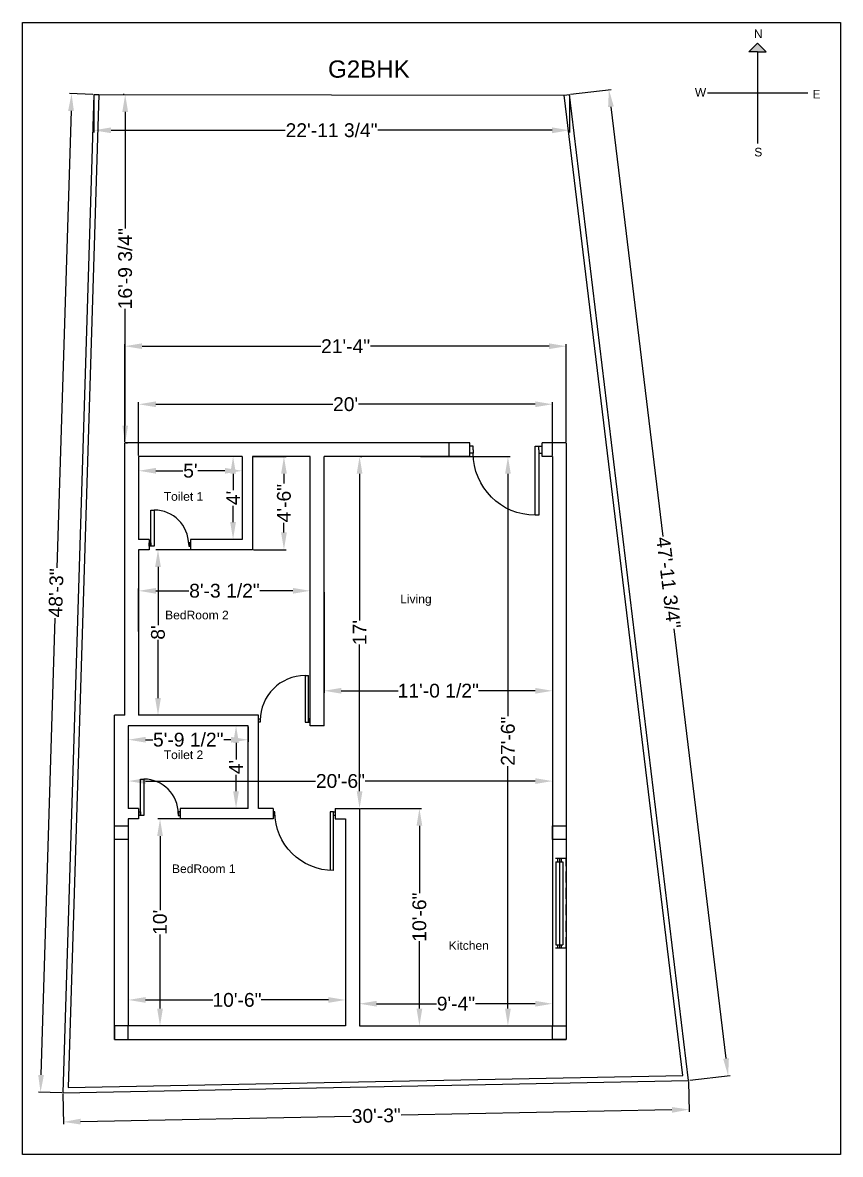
# Model space of a CAD drawing. Header units: inches. Extents: x 2767 to 7496, y 1392 to 3439.
# Drawn here: x 4123 to 4598, y 1392 to 2048 of the extents above; entities that cross this region are included whole.
import ezdxf

# ---------------------------------------------------------------- set-up
doc = ezdxf.new("R2010")
doc.units = ezdxf.units.IN
doc.linetypes.add('HIDDEN', pattern=[9.525, 6.35, -3.175])
for name, color, linetype in [('compund', 82, 'Continuous'), ('Door', 44, 'Continuous'), ('pillar', 82, 'Continuous'), ('text and dim', 200, 'Continuous'), ('wall', 7, 'Continuous'), ('window', 150, 'Continuous')]:
    doc.layers.add(name, color=color, linetype=linetype)
doc.styles.get("Standard").update_dxf_attribs({"font": 'arial.ttf'})
doc.dimstyles.new('ISO-25', dxfattribs={"dimtxt": 8, "dimasz": 10, "dimexe": 1.25, "dimexo": 0.625, "dimtad": 0, "dimlunit": 4, "dimtxsty": 'Standard', "dimcen": 5, "dimadec": 0, "dimazin": 0, "dimtfac": 1, "dimtmove": 0, "dimatfit": 3, "dimfxl": 1, "dimfrac": 2, "dimarcsym": 0})

# ---------------------------------------------------------------- blocks, each defined once
blk = doc.blocks.new('8in pillar')
at = {"layer": 'pillar'}
blk.add_lwpolyline([(3916.78, 1584.21), (3924.78, 1584.21), (3924.78, 1576.21), (3916.78, 1576.21)], close=True, dxfattribs=at)
blk = doc.blocks.new('3ftdoor')
at = {"layer": 'Door', "linetype": 'Continuous'}
blk.add_lwpolyline([(3703.09, 1702.71), (3737.09, 1702.71), (3737.09, 1700.71), (3703.14, 1700.71)], dxfattribs=at)
for points in [[(3737.09, 1702.71), (3737.09, 1703.71), (3735.09, 1703.71), (3735.09, 1702.71)], [(3737.09, 1668.71), (3737.09, 1667.71), (3735.09, 1667.71), (3735.09, 1668.71)]]:
    blk.add_lwpolyline(points, close=True, dxfattribs=at)
blk.add_arc((3737.09, 1702.71), 34, 180, 270, dxfattribs=at)
blk = doc.blocks.new('2ft door')
at = {"layer": 'Door', "linetype": 'Continuous'}
for p, q in [((3493.09, 1558.76), (3493.09, 1579.76)), ((3493.09, 1579.76), (3495.09, 1579.76)), ((3495.09, 1579.76), (3495.09, 1558.76)), ((3495.09, 1558.76), (3493.09, 1558.76))]:
    blk.add_line(p, q, dxfattribs=at)
for points in [[(3492.09, 1560.76), (3493.09, 1560.76), (3493.09, 1558.76), (3492.09, 1558.76)], [(3516.09, 1560.76), (3515.09, 1560.76), (3515.09, 1558.76), (3516.09, 1558.76)]]:
    blk.add_lwpolyline(points, close=True, dxfattribs=at)
blk.add_arc((3495.09, 1559.76), 20, 0, 90, dxfattribs=at)
blk = doc.blocks.new('maindoor')
at = {"layer": 'Door'}
for p, q in [((1911.53, 641.87), (1911.53, 643.87)), ((1911.53, 643.87), (1915.53, 643.87)), ((1915.53, 641.87), (1915.53, 643.87)), ((1911.53, 641.87), (1875.53, 641.87)), ((1875.53, 641.87), (1875.53, 639.87)), ((1875.53, 639.87), (1915.53, 639.87)), ((1913.53, 641.87), (1911.53, 641.87)), ((1913.53, 641.87), (1915.53, 641.87)), ((1915.53, 639.87), (1915.53, 641.87)), ((1913.53, 603.87), (1911.53, 603.87)), ((1911.53, 603.87), (1911.53, 601.87)), ((1913.53, 603.87), (1915.53, 603.87)), ((1915.53, 603.87), (1915.53, 601.87))]:
    blk.add_line(p, q, dxfattribs=at)
at = {"layer": 'Door', "linetype": 'Continuous'}
blk.add_line((1911.53, 601.87), (1915.53, 601.87), dxfattribs=at)
at = {"layer": 'Door'}
blk.add_arc((1911.53, 639.87), 36, 180, 270, dxfattribs=at)
blk = doc.blocks.new('4ft window')
at = {"layer": 'window', "linetype": 'HIDDEN'}
for p, q in [((4011, 1654.58), (4003, 1654.58)), ((4003, 1654.58), (4003, 1602.58)), ((4011, 1602.58), (4011, 1654.58)), ((4011, 1602.58), (4003, 1602.58))]:
    blk.add_line(p, q, dxfattribs=at)
at = {"layer": 'window'}
for p, q in [((4006, 1654.58), (4006, 1652.58)), ((4007, 1654.58), (4007, 1602.58)), ((4008, 1654.58), (4008, 1652.58)), ((4005, 1652.58), (4005, 1604.58)), ((4009, 1652.58), (4009, 1604.58)), ((4006, 1604.58), (4006, 1602.58)), ((4008, 1604.58), (4008, 1602.58))]:
    blk.add_line(p, q, dxfattribs=at)
at = {"layer": 'window', "linetype": 'Continuous'}
for p, q in [((4005, 1652.58), (4009, 1652.58)), ((4005, 1604.58), (4009, 1604.58))]:
    blk.add_line(p, q, dxfattribs=at)
blk = doc.blocks.new('new door bedroom1')
at = {"layer": 'Door', "linetype": 'Continuous'}
blk.add_line((3588.59, 1669.76), (3590.59, 1669.76), dxfattribs=at)
blk.add_lwpolyline([(3588.59, 1669.76), (3588.59, 1642.76), (3590.59, 1642.76), (3590.59, 1669.76)], dxfattribs=at)
for points in [[(3561.59, 1644.76), (3562.59, 1644.76), (3562.59, 1642.76), (3561.59, 1642.76)], [(3591.59, 1644.76), (3590.59, 1644.76), (3590.59, 1642.76), (3591.59, 1642.76)]]:
    blk.add_lwpolyline(points, close=True, dxfattribs=at)
blk.add_arc((3588.59, 1643.76), 26, 90, 180, dxfattribs=at)
blk = doc.blocks.new('*D87')
at = {"layer": 'Defpoints', "color": 0, "linetype": 'Continuous', "transparency": 16777216}
for p in [(4318.74, 1796.76), (4318.86, 1796.76), (4318.74, 1592.76)]:
    blk.add_point(p, dxfattribs=at)
at = {"layer": 'text and dim', "color": 0, "linetype": 'Continuous', "lineweight": -2, "transparency": 16777216}
for p, q in [((4319.36, 1796.76), (4320.11, 1796.76)), ((4318.86, 1786.76), (4318.86, 1701.8)), ((4318.86, 1602.76), (4318.86, 1687.73)), ((4319.36, 1592.76), (4320.11, 1592.76))]:
    blk.add_line(p, q, dxfattribs=at)
at = {"layer": 'text and dim', "color": 0, "linetype": 'Continuous', "transparency": 16777216}
for points in [[(4317.19, 1786.76), (4320.52, 1786.76), (4318.86, 1796.76)], [(4317.19, 1602.76), (4320.52, 1602.76), (4318.86, 1592.76)]]:
    blk.add_solid(points, dxfattribs=at)
at = {"layer": 'text and dim', "color": 0, "linetype": 'Continuous', "transparency": 16777216, "insert": (4318.86, 1694.76), "char_height": 8, "attachment_point": 5, "rotation": 90}
blk.add_mtext("17'", dxfattribs=at)
blk = doc.blocks.new('*D88')
at = {"layer": 'Defpoints', "color": 0, "linetype": 'Continuous', "transparency": 16777216}
for p in [(4298.24, 1718.76), (4430.74, 1718.76), (4430.74, 1660.99)]:
    blk.add_point(p, dxfattribs=at)
at = {"layer": 'text and dim', "color": 0, "linetype": 'Continuous', "lineweight": -2, "transparency": 16777216}
for p, q in [((4298.24, 1718.14), (4298.24, 1659.74)), ((4430.74, 1718.14), (4430.74, 1659.74)), ((4308.24, 1660.99), (4341.18, 1660.99)), ((4420.74, 1660.99), (4387.8, 1660.99))]:
    blk.add_line(p, q, dxfattribs=at)
at = {"layer": 'text and dim', "color": 0, "linetype": 'Continuous', "transparency": 16777216}
for points in [[(4308.24, 1662.65), (4308.24, 1659.32), (4298.24, 1660.99)], [(4420.74, 1662.65), (4420.74, 1659.32), (4430.74, 1660.99)]]:
    blk.add_solid(points, dxfattribs=at)
at = {"layer": 'text and dim', "color": 0, "linetype": 'Continuous', "transparency": 16777216, "insert": (4364.49, 1660.99), "char_height": 8, "attachment_point": 5}
blk.add_mtext('11\'-0 1/2"', dxfattribs=at)
blk = doc.blocks.new('*D89')
at = {"layer": 'Defpoints', "color": 0, "linetype": 'Continuous', "transparency": 16777216}
for p in [(4318.74, 1529.76), (4430.74, 1529.76), (4430.74, 1479.57)]:
    blk.add_point(p, dxfattribs=at)
at = {"layer": 'text and dim', "color": 0, "linetype": 'Continuous', "lineweight": -2, "transparency": 16777216}
for p, q in [((4318.74, 1529.14), (4318.74, 1478.32)), ((4430.74, 1529.14), (4430.74, 1478.32)), ((4328.74, 1479.57), (4363.48, 1479.57)), ((4420.74, 1479.57), (4386, 1479.57))]:
    blk.add_line(p, q, dxfattribs=at)
at = {"layer": 'text and dim', "color": 0, "linetype": 'Continuous', "transparency": 16777216}
for points in [[(4328.74, 1481.23), (4328.74, 1477.9), (4318.74, 1479.57)], [(4420.74, 1481.23), (4420.74, 1477.9), (4430.74, 1479.57)]]:
    blk.add_solid(points, dxfattribs=at)
at = {"layer": 'text and dim', "color": 0, "linetype": 'Continuous', "transparency": 16777216, "insert": (4374.74, 1479.57), "char_height": 8, "attachment_point": 5}
blk.add_mtext('9\'-4"', dxfattribs=at)
blk = doc.blocks.new('*D90')
at = {"layer": 'Defpoints', "color": 0, "linetype": 'Continuous', "transparency": 16777216}
for p in [(4318.74, 1592.76), (4318.74, 1466.76), (4353.56, 1466.76)]:
    blk.add_point(p, dxfattribs=at)
at = {"layer": 'text and dim', "color": 0, "linetype": 'Continuous', "lineweight": -2, "transparency": 16777216}
for p, q in [((4319.36, 1592.76), (4354.81, 1592.76)), ((4353.56, 1582.76), (4353.56, 1543.75)), ((4353.56, 1476.76), (4353.56, 1515.77)), ((4319.36, 1466.76), (4354.81, 1466.76))]:
    blk.add_line(p, q, dxfattribs=at)
at = {"layer": 'text and dim', "color": 0, "linetype": 'Continuous', "transparency": 16777216}
for points in [[(4351.89, 1582.76), (4355.22, 1582.76), (4353.56, 1592.76)], [(4351.89, 1476.76), (4355.22, 1476.76), (4353.56, 1466.76)]]:
    blk.add_solid(points, dxfattribs=at)
at = {"layer": 'text and dim', "color": 0, "linetype": 'Continuous', "transparency": 16777216, "insert": (4353.56, 1529.76), "char_height": 8, "attachment_point": 5, "rotation": 90}
blk.add_mtext('10\'-6"', dxfattribs=at)
blk = doc.blocks.new('*D91')
at = {"layer": 'Defpoints', "color": 0, "linetype": 'Continuous', "transparency": 16777216}
for p in [(4353.56, 1796.76), (4354.81, 1466.76), (4404.9, 1466.76)]:
    blk.add_point(p, dxfattribs=at)
at = {"layer": 'text and dim', "color": 0, "linetype": 'Continuous', "lineweight": -2, "transparency": 16777216}
for p, q in [((4354.18, 1796.76), (4406.15, 1796.76)), ((4404.9, 1786.76), (4404.9, 1646.2)), ((4404.9, 1476.76), (4404.9, 1617.33)), ((4355.43, 1466.76), (4406.15, 1466.76))]:
    blk.add_line(p, q, dxfattribs=at)
at = {"layer": 'text and dim', "color": 0, "linetype": 'Continuous', "transparency": 16777216}
for points in [[(4403.23, 1786.76), (4406.57, 1786.76), (4404.9, 1796.76)], [(4403.23, 1476.76), (4406.57, 1476.76), (4404.9, 1466.76)]]:
    blk.add_solid(points, dxfattribs=at)
at = {"layer": 'text and dim', "color": 0, "linetype": 'Continuous', "transparency": 16777216, "insert": (4404.9, 1631.76), "char_height": 8, "attachment_point": 5, "rotation": 90}
blk.add_mtext('27\'-6"', dxfattribs=at)
blk = doc.blocks.new('*D92')
at = {"layer": 'Defpoints', "color": 0, "linetype": 'Continuous', "transparency": 16777216}
for p in [(4203.12, 1586.76), (4247.74, 1586.76), (4247.74, 1466.76)]:
    blk.add_point(p, dxfattribs=at)
at = {"layer": 'text and dim', "color": 0, "linetype": 'Continuous', "lineweight": -2, "transparency": 16777216}
for p, q in [((4247.11, 1586.76), (4201.87, 1586.76)), ((4203.12, 1576.76), (4203.12, 1533.8)), ((4203.12, 1476.76), (4203.12, 1519.73)), ((4247.11, 1466.76), (4201.87, 1466.76))]:
    blk.add_line(p, q, dxfattribs=at)
at = {"layer": 'text and dim', "color": 0, "linetype": 'Continuous', "transparency": 16777216}
for points in [[(4201.46, 1576.76), (4204.79, 1576.76), (4203.12, 1586.76)], [(4201.46, 1476.76), (4204.79, 1476.76), (4203.12, 1466.76)]]:
    blk.add_solid(points, dxfattribs=at)
at = {"layer": 'text and dim', "color": 0, "linetype": 'Continuous', "transparency": 16777216, "insert": (4203.12, 1526.76), "char_height": 8, "attachment_point": 5, "rotation": 90}
blk.add_mtext("10'", dxfattribs=at)
blk = doc.blocks.new('*D93')
at = {"layer": 'Defpoints', "color": 0, "linetype": 'Continuous', "transparency": 16777216}
for p in [(4184.74, 1526.76), (4310.74, 1526.76), (4310.74, 1481.75)]:
    blk.add_point(p, dxfattribs=at)
at = {"layer": 'text and dim', "color": 0, "linetype": 'Continuous', "lineweight": -2, "transparency": 16777216}
for p, q in [((4184.74, 1526.14), (4184.74, 1480.5)), ((4310.74, 1526.14), (4310.74, 1480.5)), ((4194.74, 1481.75), (4233.75, 1481.75)), ((4300.74, 1481.75), (4261.73, 1481.75))]:
    blk.add_line(p, q, dxfattribs=at)
at = {"layer": 'text and dim', "color": 0, "linetype": 'Continuous', "transparency": 16777216}
for points in [[(4194.74, 1483.41), (4194.74, 1480.08), (4184.74, 1481.75)], [(4300.74, 1483.41), (4300.74, 1480.08), (4310.74, 1481.75)]]:
    blk.add_solid(points, dxfattribs=at)
at = {"layer": 'text and dim', "color": 0, "linetype": 'Continuous', "transparency": 16777216, "insert": (4247.74, 1481.75), "char_height": 8, "attachment_point": 5}
blk.add_mtext('10\'-6"', dxfattribs=at)
blk = doc.blocks.new('*D94')
at = {"layer": 'Defpoints', "color": 0, "linetype": 'Continuous', "transparency": 16777216}
for p in [(4247.22, 1640.76), (4254.24, 1640.76), (4254.24, 1592.76)]:
    blk.add_point(p, dxfattribs=at)
at = {"layer": 'text and dim', "color": 0, "linetype": 'Continuous', "lineweight": -2, "transparency": 16777216}
for p, q in [((4253.61, 1640.76), (4245.97, 1640.76)), ((4247.22, 1630.76), (4247.22, 1621.23)), ((4247.22, 1602.76), (4247.22, 1612.3)), ((4253.61, 1592.76), (4245.97, 1592.76))]:
    blk.add_line(p, q, dxfattribs=at)
at = {"layer": 'text and dim', "color": 0, "linetype": 'Continuous', "transparency": 16777216}
for points in [[(4245.55, 1630.76), (4248.89, 1630.76), (4247.22, 1640.76)], [(4245.55, 1602.76), (4248.89, 1602.76), (4247.22, 1592.76)]]:
    blk.add_solid(points, dxfattribs=at)
at = {"layer": 'text and dim', "color": 0, "linetype": 'Continuous', "transparency": 16777216, "insert": (4247.22, 1616.76), "char_height": 8, "attachment_point": 5, "rotation": 90}
blk.add_mtext("4'", dxfattribs=at)
blk = doc.blocks.new('*D95')
at = {"layer": 'Defpoints', "color": 0, "linetype": 'Continuous', "transparency": 16777216}
for p in [(4184.74, 1640.76), (4254.24, 1640.76), (4184.74, 1632.61)]:
    blk.add_point(p, dxfattribs=at)
at = {"layer": 'text and dim', "color": 0, "linetype": 'Continuous', "lineweight": -2, "transparency": 16777216}
for p, q in [((4184.74, 1640.14), (4184.74, 1631.36)), ((4254.24, 1640.14), (4254.24, 1631.36)), ((4194.74, 1632.61), (4198.91, 1632.61)), ((4244.24, 1632.61), (4240.07, 1632.61))]:
    blk.add_line(p, q, dxfattribs=at)
at = {"layer": 'text and dim', "color": 0, "linetype": 'Continuous', "transparency": 16777216}
for points in [[(4194.74, 1634.28), (4194.74, 1630.94), (4184.74, 1632.61)], [(4244.24, 1634.28), (4244.24, 1630.94), (4254.24, 1632.61)]]:
    blk.add_solid(points, dxfattribs=at)
at = {"layer": 'text and dim', "color": 0, "linetype": 'Continuous', "transparency": 16777216, "insert": (4219.49, 1632.61), "char_height": 8, "attachment_point": 5}
blk.add_mtext('5\'-9 1/2"', dxfattribs=at)
blk = doc.blocks.new('*D96')
at = {"layer": 'Defpoints', "color": 0, "linetype": 'Continuous', "transparency": 16777216}
for p in [(4256.74, 1796.76), (4275, 1796.76), (4256.74, 1742.76)]:
    blk.add_point(p, dxfattribs=at)
at = {"layer": 'text and dim', "color": 0, "linetype": 'Continuous', "lineweight": -2, "transparency": 16777216}
for p, q in [((4257.36, 1796.76), (4276.25, 1796.76)), ((4275, 1786.76), (4275, 1781.18)), ((4275, 1752.76), (4275, 1758.34)), ((4257.36, 1742.76), (4276.25, 1742.76))]:
    blk.add_line(p, q, dxfattribs=at)
at = {"layer": 'text and dim', "color": 0, "linetype": 'Continuous', "transparency": 16777216}
for points in [[(4273.34, 1786.76), (4276.67, 1786.76), (4275, 1796.76)], [(4273.34, 1752.76), (4276.67, 1752.76), (4275, 1742.76)]]:
    blk.add_solid(points, dxfattribs=at)
at = {"layer": 'text and dim', "color": 0, "linetype": 'Continuous', "transparency": 16777216, "insert": (4275, 1769.76), "char_height": 8, "attachment_point": 5, "rotation": 90}
blk.add_mtext('4\'-6"', dxfattribs=at)
blk = doc.blocks.new('*D97')
at = {"layer": 'Defpoints', "color": 0, "linetype": 'Continuous', "transparency": 16777216}
for p in [(4256.74, 1742.76), (4201.96, 1646.76), (4256.74, 1646.76)]:
    blk.add_point(p, dxfattribs=at)
at = {"layer": 'text and dim', "color": 0, "linetype": 'Continuous', "lineweight": -2, "transparency": 16777216}
for p, q in [((4256.11, 1742.76), (4200.71, 1742.76)), ((4201.96, 1732.76), (4201.96, 1699.07)), ((4201.96, 1656.76), (4201.96, 1690.45)), ((4256.11, 1646.76), (4200.71, 1646.76))]:
    blk.add_line(p, q, dxfattribs=at)
at = {"layer": 'text and dim', "color": 0, "linetype": 'Continuous', "transparency": 16777216}
for points in [[(4200.29, 1732.76), (4203.63, 1732.76), (4201.96, 1742.76)], [(4200.29, 1656.76), (4203.63, 1656.76), (4201.96, 1646.76)]]:
    blk.add_solid(points, dxfattribs=at)
at = {"layer": 'text and dim', "color": 0, "linetype": 'Continuous', "transparency": 16777216, "insert": (4201.96, 1694.76), "char_height": 8, "attachment_point": 5, "rotation": 90}
blk.add_mtext("8'", dxfattribs=at)
blk = doc.blocks.new('*D98')
at = {"layer": 'Defpoints', "color": 0, "linetype": 'Continuous', "transparency": 16777216}
for p in [(4290.24, 1718.94), (4190.74, 1694.76), (4290.24, 1694.76)]:
    blk.add_point(p, dxfattribs=at)
at = {"layer": 'text and dim', "color": 0, "linetype": 'Continuous', "lineweight": -2, "transparency": 16777216}
for p, q in [((4190.74, 1695.39), (4190.74, 1720.19)), ((4290.24, 1695.39), (4290.24, 1720.19)), ((4200.74, 1718.94), (4219.91, 1718.94)), ((4280.24, 1718.94), (4261.07, 1718.94))]:
    blk.add_line(p, q, dxfattribs=at)
at = {"layer": 'text and dim', "color": 0, "linetype": 'Continuous', "transparency": 16777216}
for points in [[(4200.74, 1720.61), (4200.74, 1717.28), (4190.74, 1718.94)], [(4280.24, 1720.61), (4280.24, 1717.28), (4290.24, 1718.94)]]:
    blk.add_solid(points, dxfattribs=at)
at = {"layer": 'text and dim', "color": 0, "linetype": 'Continuous', "transparency": 16777216, "insert": (4240.49, 1718.94), "char_height": 8, "attachment_point": 5}
blk.add_mtext('8\'-3 1/2"', dxfattribs=at)
blk = doc.blocks.new('*D99')
at = {"layer": 'Defpoints', "color": 0, "linetype": 'Continuous', "transparency": 16777216}
for p in [(4250.74, 1796.76), (4245.49, 1748.76), (4250.74, 1748.76)]:
    blk.add_point(p, dxfattribs=at)
at = {"layer": 'text and dim', "color": 0, "linetype": 'Continuous', "lineweight": -2, "transparency": 16777216}
for p, q in [((4250.11, 1796.76), (4244.24, 1796.76)), ((4245.49, 1786.76), (4245.49, 1777.23)), ((4245.49, 1758.76), (4245.49, 1768.3)), ((4250.11, 1748.76), (4244.24, 1748.76))]:
    blk.add_line(p, q, dxfattribs=at)
at = {"layer": 'text and dim', "color": 0, "linetype": 'Continuous', "transparency": 16777216}
for points in [[(4243.83, 1786.76), (4247.16, 1786.76), (4245.49, 1796.76)], [(4243.83, 1758.76), (4247.16, 1758.76), (4245.49, 1748.76)]]:
    blk.add_solid(points, dxfattribs=at)
at = {"layer": 'text and dim', "color": 0, "linetype": 'Continuous', "transparency": 16777216, "insert": (4245.49, 1772.76), "char_height": 8, "attachment_point": 5, "rotation": 90}
blk.add_mtext("4'", dxfattribs=at)
blk = doc.blocks.new('*D100')
at = {"layer": 'Defpoints', "color": 0, "linetype": 'Continuous', "transparency": 16777216}
for p in [(4190.74, 1796.76), (4250.74, 1796.76), (4190.74, 1788.52)]:
    blk.add_point(p, dxfattribs=at)
at = {"layer": 'text and dim', "color": 0, "linetype": 'Continuous', "lineweight": -2, "transparency": 16777216}
for p, q in [((4190.74, 1796.14), (4190.74, 1787.27)), ((4250.74, 1796.14), (4250.74, 1787.27)), ((4200.74, 1788.52), (4216.43, 1788.52)), ((4240.74, 1788.52), (4225.05, 1788.52))]:
    blk.add_line(p, q, dxfattribs=at)
at = {"layer": 'text and dim', "color": 0, "linetype": 'Continuous', "transparency": 16777216}
for points in [[(4200.74, 1790.18), (4200.74, 1786.85), (4190.74, 1788.52)], [(4240.74, 1790.18), (4240.74, 1786.85), (4250.74, 1788.52)]]:
    blk.add_solid(points, dxfattribs=at)
at = {"layer": 'text and dim', "color": 0, "linetype": 'Continuous', "transparency": 16777216, "insert": (4220.74, 1788.52), "char_height": 8, "attachment_point": 5}
blk.add_mtext("5'", dxfattribs=at)
blk = doc.blocks.new('*D101')
at = {"layer": 'Defpoints', "color": 0, "linetype": 'Continuous', "transparency": 16777216}
for p in [(4438.74, 1860.74), (4182.74, 1804.76), (4438.74, 1804.76)]:
    blk.add_point(p, dxfattribs=at)
at = {"layer": 'text and dim', "color": 0, "linetype": 'Continuous', "lineweight": -2, "transparency": 16777216}
for p, q in [((4182.74, 1805.39), (4182.74, 1861.99)), ((4192.74, 1860.74), (4296.31, 1860.74)), ((4428.74, 1860.74), (4325.17, 1860.74)), ((4438.74, 1805.39), (4438.74, 1861.99))]:
    blk.add_line(p, q, dxfattribs=at)
at = {"layer": 'text and dim', "color": 0, "linetype": 'Continuous', "transparency": 16777216}
for points in [[(4192.74, 1862.41), (4192.74, 1859.07), (4182.74, 1860.74)], [(4428.74, 1862.41), (4428.74, 1859.07), (4438.74, 1860.74)]]:
    blk.add_solid(points, dxfattribs=at)
at = {"layer": 'text and dim', "color": 0, "linetype": 'Continuous', "transparency": 16777216, "insert": (4310.74, 1860.74), "char_height": 8, "attachment_point": 5}
blk.add_mtext('21\'-4"', dxfattribs=at)
blk = doc.blocks.new('*D102')
at = {"layer": 'Defpoints', "color": 0, "linetype": 'Continuous', "transparency": 16777216}
for p in [(4184.74, 1631.36), (4430.74, 1631.76), (4184.74, 1608.65)]:
    blk.add_point(p, dxfattribs=at)
at = {"layer": 'text and dim', "color": 0, "linetype": 'Continuous', "lineweight": -2, "transparency": 16777216}
for p, q in [((4184.74, 1630.74), (4184.74, 1607.4)), ((4430.74, 1631.14), (4430.74, 1607.4)), ((4194.74, 1608.65), (4293.31, 1608.65)), ((4420.74, 1608.65), (4322.17, 1608.65))]:
    blk.add_line(p, q, dxfattribs=at)
at = {"layer": 'text and dim', "color": 0, "linetype": 'Continuous', "transparency": 16777216}
for points in [[(4194.74, 1610.32), (4194.74, 1606.98), (4184.74, 1608.65)], [(4420.74, 1610.32), (4420.74, 1606.98), (4430.74, 1608.65)]]:
    blk.add_solid(points, dxfattribs=at)
at = {"layer": 'text and dim', "color": 0, "linetype": 'Continuous', "transparency": 16777216, "insert": (4307.74, 1608.65), "char_height": 8, "attachment_point": 5}
blk.add_mtext('20\'-6"', dxfattribs=at)
blk = doc.blocks.new('*D103')
at = {"layer": 'Defpoints', "color": 0, "linetype": 'Continuous', "transparency": 16777216}
for p in [(4190.74, 1827.09), (4190.74, 1796.76), (4430.74, 1796.76)]:
    blk.add_point(p, dxfattribs=at)
at = {"layer": 'text and dim', "color": 0, "linetype": 'Continuous', "lineweight": -2, "transparency": 16777216}
for p, q in [((4190.74, 1797.39), (4190.74, 1828.34)), ((4200.74, 1827.09), (4303.26, 1827.09)), ((4420.74, 1827.09), (4318.22, 1827.09)), ((4430.74, 1797.39), (4430.74, 1828.34))]:
    blk.add_line(p, q, dxfattribs=at)
at = {"layer": 'text and dim', "color": 0, "linetype": 'Continuous', "transparency": 16777216}
for points in [[(4200.74, 1828.76), (4200.74, 1825.43), (4190.74, 1827.09)], [(4420.74, 1828.76), (4420.74, 1825.43), (4430.74, 1827.09)]]:
    blk.add_solid(points, dxfattribs=at)
at = {"layer": 'text and dim', "color": 0, "linetype": 'Continuous', "transparency": 16777216, "insert": (4310.74, 1827.09), "char_height": 8, "attachment_point": 5}
blk.add_mtext("20'", dxfattribs=at)
blk = doc.blocks.new('*D104')
at = {"layer": 'Defpoints', "color": 0, "linetype": 'Continuous', "transparency": 16777216}
for p in [(4182.93, 2006.6), (4182.94, 2006.6), (4182.74, 1804.76)]:
    blk.add_point(p, dxfattribs=at)
at = {"layer": 'text and dim', "color": 0, "linetype": 'Continuous', "lineweight": -2, "transparency": 16777216}
for p, q in [((4182.31, 2006.6), (4181.68, 2006.6)), ((4182.93, 1996.6), (4182.93, 1928.99)), ((4182.93, 1814.76), (4182.93, 1882.37)), ((4183.36, 1804.76), (4184.18, 1804.76))]:
    blk.add_line(p, q, dxfattribs=at)
at = {"layer": 'text and dim', "color": 0, "linetype": 'Continuous', "transparency": 16777216}
for points in [[(4181.26, 1996.6), (4184.59, 1996.6), (4182.93, 2006.6)], [(4181.26, 1814.76), (4184.59, 1814.76), (4182.93, 1804.76)]]:
    blk.add_solid(points, dxfattribs=at)
at = {"layer": 'text and dim', "color": 0, "linetype": 'Continuous', "transparency": 16777216, "insert": (4182.93, 1905.68), "char_height": 8, "attachment_point": 5, "rotation": 90}
blk.add_mtext('16\'-9 3/4"', dxfattribs=at)
blk = doc.blocks.new('*D105')
at = {"layer": 'Defpoints', "color": 0, "linetype": 'Continuous', "transparency": 16777216}
for p in [(4164.74, 2006.71), (4440.51, 2006.71), (4440.51, 1985.91)]:
    blk.add_point(p, dxfattribs=at)
at = {"layer": 'text and dim', "color": 0, "linetype": 'Continuous', "lineweight": -2, "transparency": 16777216}
for p, q in [((4164.74, 2006.08), (4164.74, 1984.66)), ((4440.51, 2006.08), (4440.51, 1984.66)), ((4174.74, 1985.91), (4275.76, 1985.91)), ((4430.51, 1985.91), (4329.49, 1985.91))]:
    blk.add_line(p, q, dxfattribs=at)
at = {"layer": 'text and dim', "color": 0, "linetype": 'Continuous', "transparency": 16777216}
for points in [[(4174.74, 1987.58), (4174.74, 1984.24), (4164.74, 1985.91)], [(4430.51, 1987.58), (4430.51, 1984.24), (4440.51, 1985.91)]]:
    blk.add_solid(points, dxfattribs=at)
at = {"layer": 'text and dim', "color": 0, "linetype": 'Continuous', "transparency": 16777216, "insert": (4302.62, 1985.91), "char_height": 8, "attachment_point": 5}
blk.add_mtext('22\'-11 3/4"', dxfattribs=at)
blk = doc.blocks.new('*D106')
at = {"layer": 'Defpoints', "color": 0, "linetype": 'Continuous', "transparency": 16777216}
for p in [(4440.51, 2006.71), (4532.59, 1437.86), (4509.67, 1435.08)]:
    blk.add_point(p, dxfattribs=at)
at = {"layer": 'text and dim', "color": 0, "linetype": 'Continuous', "lineweight": -2, "transparency": 16777216}
for p, q in [((4441.13, 2006.78), (4464.68, 2009.63)), ((4464.64, 1999.55), (4494.78, 1750.43)), ((4531.39, 1447.78), (4501.25, 1696.91)), ((4510.29, 1435.16), (4533.83, 1438.01))]:
    blk.add_line(p, q, dxfattribs=at)
at = {"layer": 'text and dim', "color": 0, "linetype": 'Continuous', "transparency": 16777216}
for points in [[(4466.29, 1999.75), (4462.98, 1999.35), (4463.44, 2009.48)], [(4533.05, 1447.98), (4529.74, 1447.58), (4532.59, 1437.86)]]:
    blk.add_solid(points, dxfattribs=at)
at = {"layer": 'text and dim', "color": 0, "linetype": 'Continuous', "transparency": 16777216, "insert": (4498.01, 1723.67), "char_height": 8, "attachment_point": 5, "rotation": 276.89832}
blk.add_mtext('47\'-11 3/4"', dxfattribs=at)
blk = doc.blocks.new('*D107')
at = {"layer": 'Defpoints', "color": 0, "linetype": 'Continuous', "transparency": 16777216}
for p in [(4164.74, 2006.71), (4133.82, 1428.3), (4146.74, 1427.9)]:
    blk.add_point(p, dxfattribs=at)
at = {"layer": 'text and dim', "color": 0, "linetype": 'Continuous', "lineweight": -2, "transparency": 16777216}
for p, q in [((4164.11, 2006.73), (4150.58, 2007.15)), ((4151.52, 1997.11), (4143.28, 1732.22)), ((4134.13, 1438.29), (4142.37, 1703.18)), ((4146.11, 1427.92), (4132.57, 1428.34))]:
    blk.add_line(p, q, dxfattribs=at)
at = {"layer": 'text and dim', "color": 0, "linetype": 'Continuous', "transparency": 16777216}
for points in [[(4149.85, 1997.17), (4153.18, 1997.06), (4151.83, 2007.11)], [(4132.47, 1438.35), (4135.8, 1438.24), (4133.82, 1428.3)]]:
    blk.add_solid(points, dxfattribs=at)
at = {"layer": 'text and dim', "color": 0, "linetype": 'Continuous', "transparency": 16777216, "insert": (4142.83, 1717.7), "char_height": 8, "attachment_point": 5, "rotation": 88.21847}
blk.add_mtext('48\'-3"', dxfattribs=at)
blk = doc.blocks.new('*D108')
at = {"layer": 'Defpoints', "color": 0, "linetype": 'Continuous', "transparency": 16777216}
for p in [(4509.67, 1435.08), (4146.74, 1427.9), (4510, 1418.21)]:
    blk.add_point(p, dxfattribs=at)
at = {"layer": 'text and dim', "color": 0, "linetype": 'Continuous', "lineweight": -2, "transparency": 16777216}
for p, q in [((4509.68, 1434.46), (4510.02, 1416.96)), ((4146.75, 1427.27), (4147.09, 1409.78)), ((4500, 1418.02), (4342.89, 1414.91)), ((4157.07, 1411.23), (4314.17, 1414.34))]:
    blk.add_line(p, q, dxfattribs=at)
at = {"layer": 'text and dim', "color": 0, "linetype": 'Continuous', "transparency": 16777216}
for points in [[(4499.97, 1419.68), (4500.03, 1416.35), (4510, 1418.21)], [(4157.04, 1412.89), (4157.1, 1409.56), (4147.07, 1411.03)]]:
    blk.add_solid(points, dxfattribs=at)
at = {"layer": 'text and dim', "color": 0, "linetype": 'Continuous', "transparency": 16777216, "insert": (4328.53, 1414.62), "char_height": 8, "attachment_point": 5, "rotation": 1.13424}
blk.add_mtext('30\'-3"', dxfattribs=at)

msp = doc.modelspace()

# ---------------------------------------------------------------- hatches: boundary and pattern name
at = {"layer": 'text and dim', "linetype": 'Continuous'}
h = msp.add_hatch(color=256, dxfattribs=at)
h.dxf.hatch_style = 1
h.paths.add_polyline_path([(4549.671, 2031.453), (4554.671, 2031.453), (4549.671, 2036.453), (4544.671, 2031.453)])

# ---------------------------------------------------------------- linework, layer by layer
at = {"linetype": 'Continuous'}
for p, q in [((4549.671, 2031.453), (4549.671, 1978.23)), ((4578.783, 2007.342), (4520.56, 2007.342))]:
    msp.add_line(p, q, dxfattribs=at)
msp.add_lwpolyline([(4123.446, 2048.326), (4597.69, 2048.326), (4597.69, 1392.239), (4123.446, 1392.239)], close=True, dxfattribs=at)
at = {"layer": 'compund'}
for p, q in [((4164.739, 2006.708), (4146.736, 1427.898)), ((4167.738, 2006.615), (4149.833, 1430.959)), ((4506.288, 1438.017), (4437.53, 2006.348)), ((4509.665, 1435.083), (4440.508, 2006.708)), ((4149.833, 1430.959), (4506.288, 1438.017)), ((4146.736, 1427.898), (4509.665, 1435.083))]:
    msp.add_line(p, q, dxfattribs=at)
at = {"layer": 'compund', "linetype": 'Continuous'}
for p, q in [((4164.739, 2006.708), (4167.738, 2006.615)), ((4167.738, 2006.615), (4437.53, 2006.348)), ((4437.53, 2006.348), (4440.508, 2006.708))]:
    msp.add_line(p, q, dxfattribs=at)
at = {"layer": 'wall', "linetype": 'Continuous'}
for p, q in [((4544.671, 2031.453), (4549.671, 2036.453)), ((4554.671, 2031.453), (4549.671, 2036.453)), ((4549.671, 2031.453), (4544.671, 2031.453)), ((4549.671, 2031.453), (4554.671, 2031.453)), ((4182.739, 1646.763), (4182.739, 1804.763)), ((4370.739, 1796.763), (4370.739, 1804.763)), ((4382.739, 1796.763), (4382.739, 1804.763)), ((4424.739, 1796.763), (4424.739, 1804.763)), ((4438.739, 1804.763), (4438.739, 1458.763)), ((4190.739, 1796.763), (4190.739, 1748.763)), ((4250.739, 1796.763), (4250.739, 1748.763)), ((4256.739, 1796.763), (4256.739, 1742.763)), ((4290.239, 1640.763), (4290.239, 1796.763)), ((4298.239, 1640.763), (4298.239, 1796.763)), ((4430.739, 1796.763), (4430.739, 1466.763)), ((4196.739, 1748.763), (4196.739, 1742.763)), ((4220.739, 1748.763), (4220.739, 1742.763)), ((4190.739, 1742.763), (4190.739, 1646.763)), ((4176.739, 1458.763), (4176.739, 1646.763)), ((4182.739, 1646.763), (4176.739, 1646.763)), ((4184.739, 1640.763), (4184.739, 1592.763)), ((4254.239, 1592.763), (4254.239, 1640.763)), ((4260.239, 1592.763), (4260.239, 1646.763)), ((4190.739, 1592.763), (4190.739, 1586.763)), ((4214.739, 1592.763), (4214.739, 1586.763)), ((4268.739, 1592.763), (4268.739, 1586.763)), ((4304.739, 1592.763), (4318.739, 1592.763)), ((4304.739, 1592.763), (4304.739, 1586.763)), ((4318.739, 1592.763), (4318.739, 1466.763)), ((4184.739, 1586.763), (4184.739, 1466.763)), ((4304.739, 1586.763), (4310.739, 1586.763)), ((4310.739, 1586.763), (4310.739, 1466.763)), ((4310.739, 1466.763), (4184.739, 1466.763)), ((4318.739, 1466.763), (4430.739, 1466.763))]:
    msp.add_line(p, q, dxfattribs=at)
at = {"layer": 'wall'}
for p, q in [((4382.739, 1804.763), (4182.739, 1804.763)), ((4438.739, 1804.763), (4424.739, 1804.763)), ((4250.739, 1796.763), (4190.739, 1796.763)), ((4290.239, 1796.763), (4256.739, 1796.763)), ((4382.739, 1796.763), (4298.239, 1796.763)), ((4430.739, 1796.763), (4424.739, 1796.763)), ((4196.739, 1748.763), (4190.739, 1748.763)), ((4250.739, 1748.763), (4220.739, 1748.763)), ((4196.739, 1742.763), (4190.739, 1742.763)), ((4196.739, 1742.763), (4190.739, 1742.763)), ((4256.739, 1742.763), (4220.739, 1742.763)), ((4256.739, 1742.763), (4220.739, 1742.763)), ((4254.239, 1640.763), (4184.739, 1640.763)), ((4260.239, 1646.763), (4190.739, 1646.763)), ((4298.239, 1640.763), (4290.239, 1640.763)), ((4190.739, 1592.763), (4184.739, 1592.763)), ((4254.239, 1592.763), (4214.739, 1592.763)), ((4268.739, 1592.763), (4260.239, 1592.763)), ((4190.739, 1586.763), (4184.739, 1586.763)), ((4268.739, 1586.763), (4214.739, 1586.763)), ((4176.739, 1458.763), (4438.739, 1458.763))]:
    msp.add_line(p, q, dxfattribs=at)

# ---------------------------------------------------------------- block references
at = {"layer": 'Door', "linetype": 'Continuous', "xscale": -1, "rotation": 270}
for name, p in [('maindoor', (3780.869, -112.769)), ('3ftdoor', (2601.031, -2146.323))]:
    msp.add_blockref(name, p, dxfattribs=at)
at = {"layer": 'Door', "linetype": 'Continuous'}
for name, p in [('2ft door', (704.654, 186)), ('new door bedroom1', (698.654, 0)), ('2ft door', (698.654, 30))]:
    msp.add_blockref(name, p, dxfattribs=at)
at = {"layer": 'pillar'}
for p in [(259.955, -1.45), (513.955, -1.45), (513.955, -117.45)]:
    msp.add_blockref('8in pillar', p, dxfattribs=at)
at = {"layer": 'pillar', "xscale": -1}
msp.add_blockref('8in pillar', (8101.523, -117.45), dxfattribs=at)
at = {"layer": 'wall', "linetype": 'HIDDEN'}
msp.add_blockref('4ft window', (427.736, -90.819), dxfattribs=at)

# ---------------------------------------------------------------- texts
at = {"layer": 'text and dim', "linetype": 'Continuous', "attachment_point": 1}
for s, width, insert, char_height in [('N', 5, (4547.538, 2044.37), 5), ('G2BHK', 11.54955, (4300.57, 2026.407), 10), ('W', 5, (4513.3, 2010.441), 5), ('E', 5, (4581.544, 2009.369), 5), ('S', 5, (4547.751, 1975.778), 5), ('Toilet 1', 22.14124, (4205.293, 1776.142), 5), ('Living', 17.767, (4342.407, 1716.717), 5), ('BedRoom 2', 37.20445, (4206.085, 1707.409), 5), ('Toilet 2', 23.12139, (4205.293, 1626.383), 5), ('BedRoom 1', 35.37534, (4210.078, 1560.308), 5), ('Kitchen', 20.97945, (4370.536, 1515.813), 5)]:
    msp.add_mtext_dynamic_manual_height_columns(s, width=width, gutter_width=12.5, heights=[0], dxfattribs=dict(at, insert=insert, char_height=char_height))

# ---------------------------------------------------------------- dimensions: what is measured, and where the dimension line sits
at = {"layer": 'text and dim', "linetype": 'Continuous'}
for p1, p2, distance, picture, middle in [((4440.508, 2006.708), (4509.665, 1435.083), 23.095, '*D106', (4498.014, 1723.67)), ((4164.739, 2006.708), (4146.736, 1427.898), -12.919, '*D107', (4142.825, 1717.705)), ((4146.736, 1427.898), (4509.665, 1435.083), -16.872, '*D108', (4328.535, 1414.622))]:
    dim = msp.add_aligned_dim(p1=p1, p2=p2, distance=distance, dimstyle='ISO-25', dxfattribs=at)
    dim.commit()
    dim.dimension.update_dxf_attribs({"geometry": picture, "text_midpoint": middle})
for base, p1, p2, picture, middle in [((4440.508, 1985.91), (4164.739, 2006.708), (4440.508, 2006.708), '*D105', (4302.624, 1985.91)), ((4438.739, 1860.74), (4182.739, 1804.763), (4438.739, 1804.763), '*D101', (4310.739, 1860.74)), ((4190.739, 1827.093), (4430.739, 1796.763), (4190.739, 1796.763), '*D103', (4310.739, 1827.093)), ((4190.739, 1788.516), (4250.739, 1796.763), (4190.739, 1796.763), '*D100', (4220.739, 1788.516)), ((4290.239, 1718.944), (4190.739, 1694.763), (4290.239, 1694.763), '*D98', (4240.489, 1718.944)), ((4430.739, 1660.985), (4298.239, 1718.763), (4430.739, 1718.763), '*D88', (4364.489, 1660.985)), ((4184.739, 1632.611), (4254.239, 1640.763), (4184.739, 1640.763), '*D95', (4219.489, 1632.611)), ((4184.739, 1608.651), (4430.739, 1631.763), (4184.739, 1631.361), '*D102', (4307.739, 1608.651)), ((4430.739, 1479.566), (4318.739, 1529.763), (4430.739, 1529.763), '*D89', (4374.739, 1479.566)), ((4310.739, 1481.747), (4184.739, 1526.763), (4310.739, 1526.763), '*D93', (4247.739, 1481.747))]:
    dim = msp.add_linear_dim(base=base, p1=p1, p2=p2, dimstyle='ISO-25', dxfattribs=at)
    dim.commit()
    dim.dimension.update_dxf_attribs({"geometry": picture, "text_midpoint": middle})
for base, p1, p2, picture, middle in [((4182.927, 2006.6), (4182.739, 1804.763), (4182.939, 2006.6), '*D104', (4182.927, 1905.682)), ((4245.495, 1748.763), (4250.739, 1796.763), (4250.739, 1748.763), '*D99', (4245.495, 1772.763)), ((4275.004, 1796.763), (4256.739, 1742.763), (4256.739, 1796.763), '*D96', (4275.004, 1769.763)), ((4318.858, 1796.763), (4318.739, 1592.763), (4318.739, 1796.763), '*D87', (4318.858, 1694.763)), ((4404.898, 1466.763), (4353.555, 1796.763), (4354.805, 1466.763), '*D91', (4404.898, 1631.763)), ((4201.959, 1646.763), (4256.739, 1742.763), (4256.739, 1646.763), '*D97', (4201.959, 1694.763)), ((4247.22, 1640.763), (4254.239, 1592.763), (4254.239, 1640.763), '*D94', (4247.22, 1616.763)), ((4353.555, 1466.763), (4318.739, 1592.763), (4318.739, 1466.763), '*D90', (4353.555, 1529.763)), ((4203.124, 1586.763), (4247.739, 1466.763), (4247.739, 1586.763), '*D92', (4203.124, 1526.763))]:
    dim = msp.add_linear_dim(base=base, p1=p1, p2=p2, angle=90, dimstyle='ISO-25', dxfattribs=at)
    dim.commit()
    dim.dimension.update_dxf_attribs({"geometry": picture, "text_midpoint": middle})

doc.saveas('drawing.dxf')
